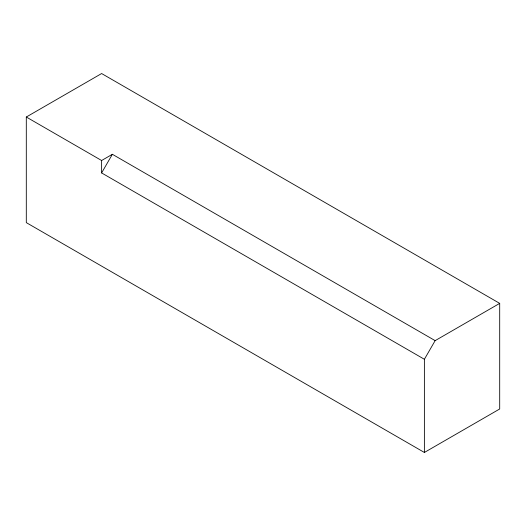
<?xml version="1.0" encoding="UTF-8"?>
<svg xmlns="http://www.w3.org/2000/svg" width="526" height="526" viewBox="0 0 526 526"><rect width="100%" height="100%" fill="white"/><g stroke="black" fill="none" stroke-linecap="round" stroke-linejoin="round"><path stroke-width="0.79" d="M424.383 452.459L424.383 359.278L101.617 172.929L112.373 154.296L435.147 340.644L499.7 303.377L499.7 408.978L424.383 452.459L26.3 222.623L26.3 117.022L101.617 73.541L499.7 303.377M424.383 359.278L435.147 340.644M26.3 117.022L101.617 160.509L112.373 154.296M101.617 160.509L101.617 172.929"/></g></svg>
